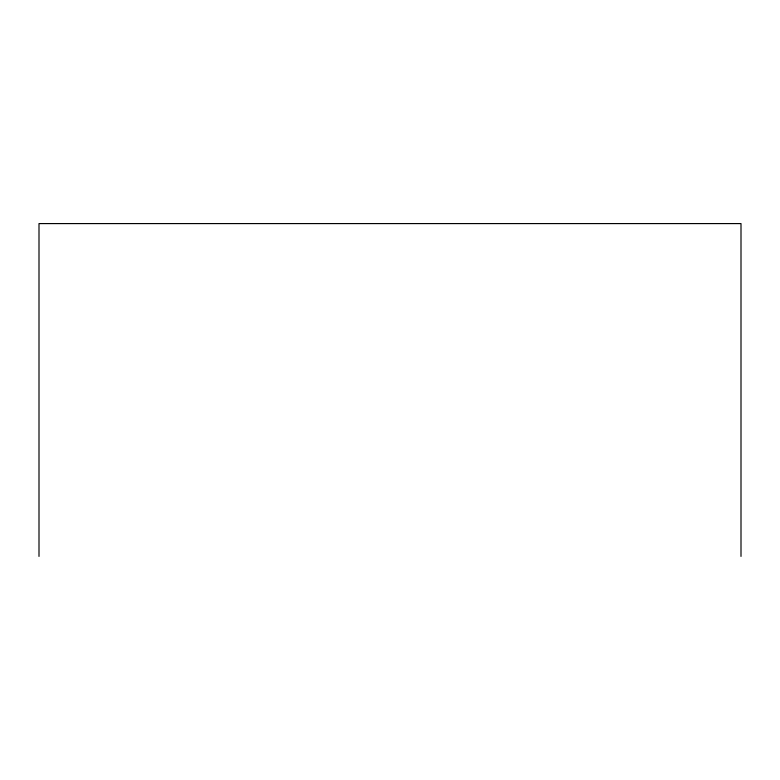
<?xml version="1.0" encoding="UTF-8"?>
<svg xmlns="http://www.w3.org/2000/svg" width="780" height="780" viewBox="0 0 780 780"><rect width="100%" height="100%" fill="white"/><g stroke="black" fill="none" stroke-linecap="round" stroke-linejoin="round"><path stroke-width="1.17" d="M741 556.413L741 223.587L39 223.587L39 556.413"/></g></svg>
